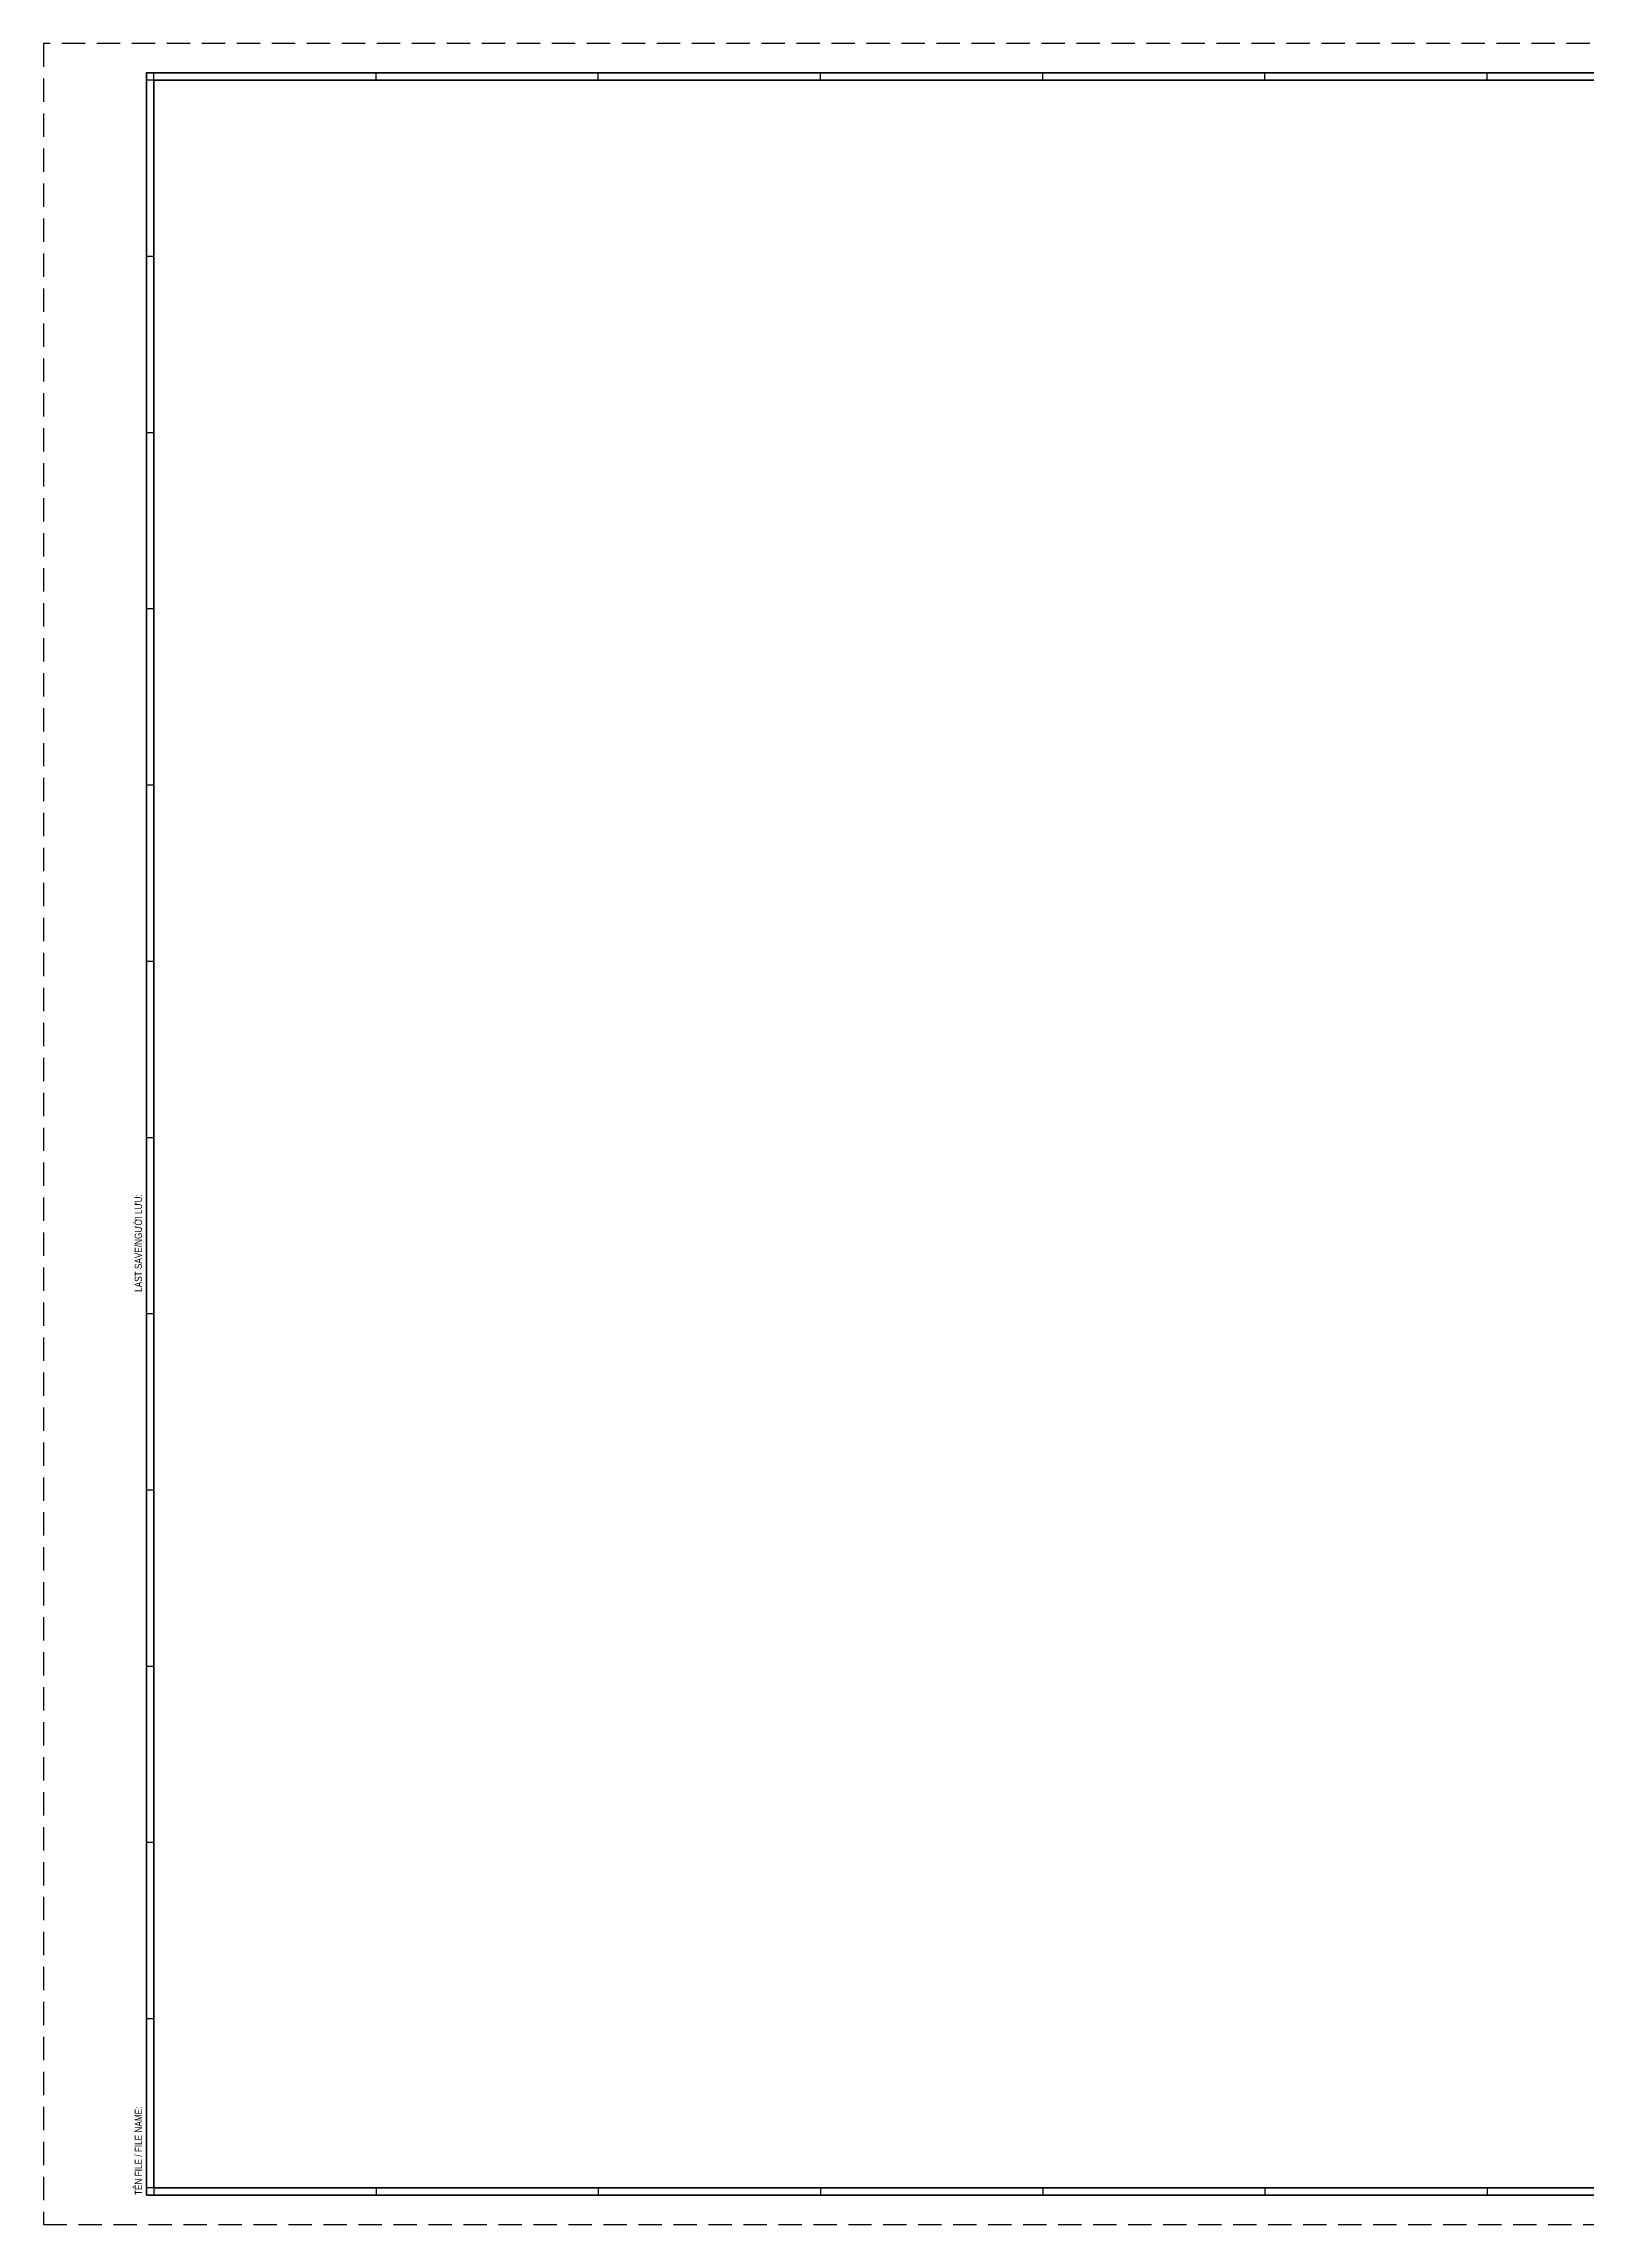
# Model space of a CAD drawing. Header units: millimetres. Extents: x 0 to 840, y 0 to 594.
# Drawn here: x 0 to 420, y 0 to 594 of the extents above; entities that cross this region are included whole.
import ezdxf

# ---------------------------------------------------------------- set-up
doc = ezdxf.new("R2010")
doc.units = ezdxf.units.MM
doc.linetypes.add('HIDDEN', pattern=[9.525, 6.35, -3.175])
doc.layers.get('Defpoints').update_dxf_attribs({"color": 157})
doc.layers.add('A-SHBD', color=7, linetype='Continuous', lineweight=35)
doc.layers.add('A-TEXT', color=255, linetype='Continuous')
doc.styles.add('VTK_Arial_1.5 mm', font='arial.ttf', dxfattribs={"width": 0.8, "height": 1.5})

msp = doc.modelspace()

# ---------------------------------------------------------------- linework, layer by layer
at = {"layer": 'A-SHBD'}
for points in [[(28, 8), (832, 8), (832, 586), (28, 586)], [(30, 10), (830, 10), (830, 584), (30, 584)]]:
    msp.add_lwpolyline(points, close=True, dxfattribs=at)
at = {"layer": 'Defpoints', "linetype": 'HIDDEN'}
msp.add_lwpolyline([(0, 0), (840, 0), (840, 594), (0, 594)], close=True, dxfattribs=at)
at = {"layer": 'Defpoints', "color": 252}
for points in [[(30, 584), (28, 584)], [(30, 584), (30, 586)], [(90.5, 584), (90.5, 586)], [(151, 584), (151, 586)], [(211.5, 584), (211.5, 586)], [(272, 584), (272, 586)], [(332.5, 584), (332.5, 586)], [(393, 584), (393, 586)], [(30, 536), (28, 536)], [(30, 488), (28, 488)], [(30, 440), (28, 440)], [(30, 392), (28, 392)], [(30, 344), (28, 344)], [(30, 296), (28, 296)], [(30, 248), (28, 248)], [(30, 200), (28, 200)], [(30, 152), (28, 152)], [(30, 104), (28, 104)], [(30, 56), (28, 56)], [(30, 10), (28, 10)], [(30, 10), (28, 10)], [(30, 10), (30, 8)], [(90.5, 10), (90.5, 8)], [(151, 10), (151, 8)], [(211.5, 10), (211.5, 8)], [(272, 10), (272, 8)], [(332.5, 10), (332.5, 8)], [(393, 10), (393, 8)]]:
    msp.add_lwpolyline(points, dxfattribs=at)

# ---------------------------------------------------------------- texts
at = {"layer": 'A-TEXT', "color": 7, "insert": (24.79, 8), "char_height": 2, "attachment_point": 1, "rotation": 90, "style": 'VTK_Arial_1.5 mm'}
msp.add_mtext_dynamic_manual_height_columns('TÊN FILE / FILE NAME:', width=38.9876, gutter_width=54.15, heights=[0], dxfattribs=at)
at = {"layer": 'Defpoints', "insert": (24.79, 254), "char_height": 2, "attachment_point": 1, "rotation": 90, "style": 'VTK_Arial_1.5 mm'}
msp.add_mtext_dynamic_manual_height_columns('LAST SAVE/NGƯỜI LƯU:', width=38.9876, gutter_width=54.15, heights=[0], dxfattribs=at)

doc.saveas('drawing.dxf')
